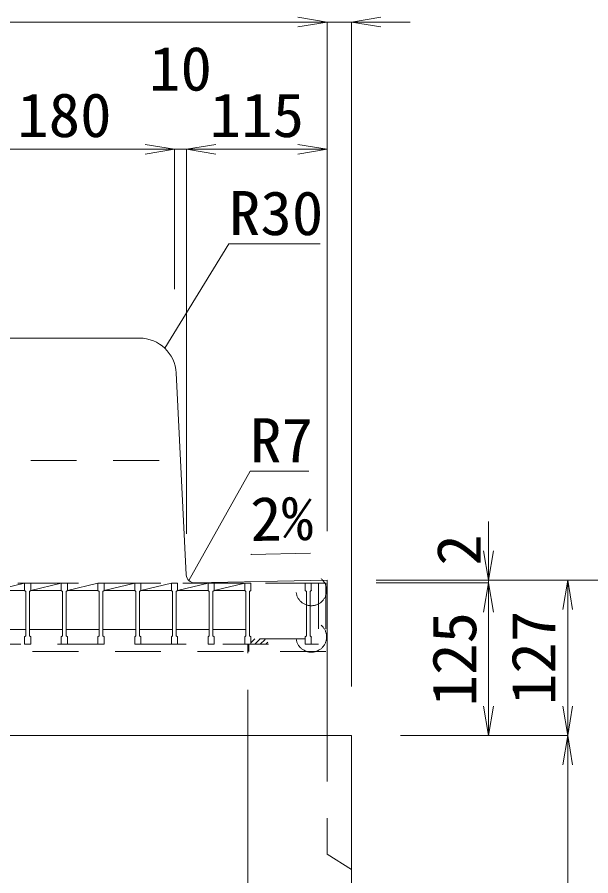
# Model space of a CAD drawing. Units: millimetres at full size; some dimension numbers follow another scale. Extents: x -734 to 58102, y 49499 to 87169.
# Drawn here: x 14771 to 15240, y 58019 to 58721 of the extents above; entities that cross this region are included whole.
import ezdxf
from ezdxf.enums import TextEntityAlignment as Align

# ---------------------------------------------------------------- set-up
doc = ezdxf.new("R2010")
doc.units = ezdxf.units.MM
doc.header["$LTSCALE"] = 50
doc.header["$PDMODE"] = 32
doc.header["$PDSIZE"] = 25
doc.linetypes.add('USER1', pattern=[1.35, 0.75, -0.6])
for name, color, linetype, lineweight in [('寸法線', 7, 'Continuous', 13), ('引出線', 4, 'Continuous', 13), ('本体', 2, 'Continuous', 20), ('ｸﾞﾚｰﾁﾝｸﾞ', 7, 'USER1', 9)]:
    doc.layers.add(name, color=color, linetype=linetype, lineweight=lineweight)
doc.styles.add('ＭＳ 明朝', font='')
doc.styles.get('ＭＳ 明朝').set_extended_font_data('MS Mincho')

# ---------------------------------------------------------------- blocks, each defined once
blk = doc.blocks.new('open_arrow')
at = {"color": 0, "linetype": 'Continuous', "lineweight": -2}
blk.add_lwpolyline([(7.5, 1.25), (0, 0), (7.5, -1.25)], dxfattribs=at)

msp = doc.modelspace()

# ---------------------------------------------------------------- hatches: boundary and pattern name
at = {"layer": 'ｸﾞﾚｰﾁﾝｸﾞ'}
h = msp.add_hatch(dxfattribs=at)
h.set_pattern_fill('USER', color=256, style=0, pattern_type=2)
h.set_pattern_definition([(45, (14095.99, 57891.57), (-2.24506, 2.24506), [37.5, -30])])
h.paths.add_polyline_path([(15006.5, 58213.05), (15006.5, 58208.55), (14987.5, 58208.55), (14962, 58208.55), (14962, 58213.05), (14987.5, 58213.05)])

# ---------------------------------------------------------------- linework, layer by layer
at = {"layer": '寸法線'}
for p, q in [((14594.5, 58717.29), (15024.5, 58717.29)), ((14976.5, 58717.29), (15092.5, 58717.29)), ((15024.5, 58300.87), (15024.5, 58717.29)), ((15024.5, 58300.87), (15024.5, 58717.29)), ((15044.5, 58173.87), (15044.5, 58717.29)), ((14719.5, 58613.25), (14899.5, 58613.25)), ((14851.5, 58613.25), (14957.5, 58613.25)), ((14899.5, 58498.87), (14899.5, 58613.25)), ((14899.5, 58498.87), (14899.5, 58613.25)), ((14909.5, 58298.87), (14909.5, 58613.25)), ((14909.5, 58613.25), (15024.5, 58613.25)), ((14909.5, 58298.87), (14909.5, 58613.25)), ((15024.5, 58300.87), (15024.5, 58613.25)), ((15156.43, 58308.85), (15156.43, 58210.85)), ((15064.52, 58260.85), (15301.49, 58260.85)), ((15064.52, 58260.85), (15156.43, 58260.85)), ((15064.52, 58260.85), (15221.23, 58260.85)), ((15064.52, 58258.85), (15156.43, 58258.85)), ((15064.52, 58258.85), (15156.43, 58258.85)), ((15156.43, 58258.85), (15156.43, 58133.85)), ((15221.23, 58260.85), (15221.23, 58133.85)), ((15084.52, 58133.85), (15221.23, 58133.85)), ((15084.52, 58133.85), (15156.43, 58133.85)), ((15084.52, 58133.85), (15221.23, 58133.85)), ((15221.23, 58133.85), (15221.23, 56783.85))]:
    msp.add_line(p, q, dxfattribs=at)
at = {"layer": '引出線'}
for points in [[(14891.64, 58450.59), (14944.1, 58535.92), (15018.77, 58535.92)], [(14911.39, 58260.57), (14961.42, 58350.17), (15009.35, 58350.17)], [(14962.15, 58282.03), (15010.86, 58283.01), (14962.12, 58282.03)]]:
    msp.add_lwpolyline(points, dxfattribs=at)
at = {"layer": '本体'}
for p, q in [((14747.85, 58458.85), (14871.15, 58458.85)), ((14909.18, 58265.34), (14900.92, 58430.49)), ((15024.5, 58260.85), (14916.31, 58258.69)), ((15024.5, 58260.85), (15024.5, 58133.85)), ((15044.5, 58133.85), (14574.5, 58133.85)), ((14959.5, 57604.38), (14959.5, 58133.85)), ((15044.5, 56783.85), (15044.5, 58133.85))]:
    msp.add_line(p, q, dxfattribs=at)
at = {"layer": '本体', "linetype": 'USER1', "lineweight": 9}
for p, q in [((14714.5, 58358.85), (14904.5, 58358.85)), ((14959.5, 58133.85), (14959.5, 58208.85)), ((15024.51, 58133.85), (15024.51, 58036.85)), ((15044.51, 58024.35), (15024.51, 58036.85))]:
    msp.add_line(p, q, dxfattribs=at)
at = {"layer": '本体'}
for centre, radius, start, end in [((14870.96, 58428.85), 30, 2.8624, 90), ((14916.17, 58265.69), 7, 182.86258, 271.1457)]:
    msp.add_arc(centre, radius, start, end, dxfattribs=at)
at = {"layer": 'ｸﾞﾚｰﾁﾝｸﾞ'}
for p, q in [((15023.5, 58258.55), (14595.5, 58258.55)), ((15011.5, 58258.55), (14607.5, 58258.55)), ((14752, 58252.55), (14777, 58258.55)), ((14777, 58258.55), (14782, 58258.55)), ((14777, 58258.55), (14777, 58252.55)), ((14777, 58258.55), (14782, 58258.55)), ((14777, 58258.55), (14777, 58252.55)), ((14777, 58258.55), (14782, 58258.55)), ((14777, 58258.55), (14777, 58252.55)), ((14782, 58252.55), (14807, 58258.55)), ((14782, 58258.55), (14782, 58252.55)), ((14782, 58258.55), (14782, 58252.55)), ((14782, 58258.55), (14782, 58252.55)), ((14807, 58258.55), (14812, 58258.55)), ((14807, 58258.55), (14807, 58252.55)), ((14807, 58258.55), (14812, 58258.55)), ((14807, 58258.55), (14807, 58252.55)), ((14807, 58258.55), (14812, 58258.55)), ((14807, 58258.55), (14807, 58252.55)), ((14812, 58252.55), (14837, 58258.55)), ((14812, 58258.55), (14812, 58252.55)), ((14812, 58258.55), (14812, 58252.55)), ((14812, 58258.55), (14812, 58252.55)), ((14837, 58258.55), (14842, 58258.55)), ((14837, 58258.55), (14842, 58258.55)), ((14837, 58258.55), (14842, 58258.55)), ((14837, 58258.55), (14837, 58252.55)), ((14837, 58258.55), (14837, 58252.55)), ((14837, 58258.55), (14837, 58252.55)), ((14842, 58258.55), (14842, 58252.55)), ((14842, 58258.55), (14842, 58252.55)), ((14842, 58258.55), (14842, 58252.55)), ((14842, 58252.55), (14867, 58258.55)), ((14867, 58258.55), (14872, 58258.55)), ((14867, 58258.55), (14872, 58258.55)), ((14867, 58258.55), (14872, 58258.55)), ((14867, 58258.55), (14867, 58252.55)), ((14867, 58258.55), (14867, 58252.55)), ((14867, 58258.55), (14867, 58252.55)), ((14872, 58258.55), (14872, 58252.55)), ((14872, 58258.55), (14872, 58252.55)), ((14872, 58258.55), (14872, 58252.55)), ((14872, 58252.55), (14897, 58258.55)), ((14897, 58258.55), (14902, 58258.55)), ((14897, 58258.55), (14902, 58258.55)), ((14897, 58258.55), (14902, 58258.55)), ((14897, 58258.55), (14897, 58252.55)), ((14897, 58258.55), (14897, 58252.55)), ((14897, 58258.55), (14897, 58252.55)), ((14902, 58258.55), (14902, 58252.55)), ((14902, 58258.55), (14902, 58252.55)), ((14902, 58258.55), (14902, 58252.55)), ((14902, 58252.55), (14927, 58258.55)), ((14927, 58258.55), (14932, 58258.55)), ((14927, 58258.55), (14932, 58258.55)), ((14927, 58258.55), (14932, 58258.55)), ((14927, 58258.55), (14927, 58252.55)), ((14927, 58258.55), (14927, 58252.55)), ((14927, 58258.55), (14927, 58252.55)), ((14932, 58258.55), (14932, 58252.55)), ((14932, 58258.55), (14932, 58252.55)), ((14932, 58258.55), (14932, 58252.55)), ((14932, 58252.55), (14957, 58258.55)), ((14957, 58258.55), (14962, 58258.55)), ((14957, 58258.55), (14962, 58258.55)), ((14957, 58258.55), (14962, 58258.55)), ((14957, 58258.55), (14957, 58252.55)), ((14957, 58258.55), (14957, 58252.55)), ((14957, 58258.55), (14957, 58252.55)), ((14962, 58258.55), (14962, 58252.55)), ((14962, 58258.55), (14962, 58252.55)), ((14962, 58258.55), (14962, 58252.55)), ((14987, 58258.55), (14992, 58258.55)), ((14987, 58258.55), (14992, 58258.55)), ((14987, 58258.55), (14992, 58258.55)), ((15006.5, 58258.55), (15011.5, 58258.55)), ((15006.5, 58258.55), (15006.5, 58252.55)), ((15006.5, 58258.55), (15011.5, 58258.55)), ((15006.5, 58258.55), (15006.5, 58252.55)), ((15006.5, 58258.55), (15011.5, 58258.55)), ((15006.5, 58258.55), (15006.5, 58252.55)), ((15011.5, 58252.55), (15011.5, 58258.55)), ((15011.5, 58258.55), (15011.5, 58252.55)), ((15011.5, 58258.55), (15011.5, 58252.55)), ((15011.5, 58258.55), (15011.5, 58252.55)), ((15011.5, 58258.55), (15011.5, 58252.55)), ((15011.5, 58258.55), (15011.5, 58252.55)), ((15011.5, 58258.55), (15011.5, 58252.55)), ((15017.5, 58258.55), (15017.5, 58208.55)), ((15023.5, 58258.55), (15023.5, 58202.55)), ((14752, 58252.55), (14777, 58252.55)), ((14777, 58252.55), (14778, 58251.55)), ((14777, 58252.55), (14778, 58251.55)), ((14777, 58252.55), (14778, 58251.55)), ((14778, 58251.55), (14778, 58215.55)), ((14778, 58251.55), (14778, 58215.55)), ((14778, 58251.55), (14778, 58215.55)), ((14782, 58252.55), (14781, 58251.55)), ((14782, 58252.55), (14781, 58251.55)), ((14782, 58252.55), (14781, 58251.55)), ((14781, 58251.55), (14781, 58215.55)), ((14781, 58251.55), (14781, 58215.55)), ((14781, 58251.55), (14781, 58215.55)), ((14782, 58252.55), (14807, 58252.55)), ((14807, 58252.55), (14808, 58251.55)), ((14807, 58252.55), (14808, 58251.55)), ((14807, 58252.55), (14808, 58251.55)), ((14808, 58251.55), (14808, 58215.55)), ((14808, 58251.55), (14808, 58215.55)), ((14808, 58251.55), (14808, 58215.55)), ((14812, 58252.55), (14811, 58251.55)), ((14812, 58252.55), (14811, 58251.55)), ((14812, 58252.55), (14811, 58251.55)), ((14811, 58251.55), (14811, 58215.55)), ((14811, 58251.55), (14811, 58215.55)), ((14811, 58251.55), (14811, 58215.55)), ((14812, 58252.55), (14837, 58252.55)), ((14837, 58252.55), (14838, 58251.55)), ((14837, 58252.55), (14838, 58251.55)), ((14837, 58252.55), (14838, 58251.55)), ((14838, 58251.55), (14838, 58215.55)), ((14838, 58251.55), (14838, 58215.55)), ((14838, 58251.55), (14838, 58215.55)), ((14842, 58252.55), (14841, 58251.55)), ((14842, 58252.55), (14841, 58251.55)), ((14842, 58252.55), (14841, 58251.55)), ((14841, 58251.55), (14841, 58215.55)), ((14841, 58251.55), (14841, 58215.55)), ((14841, 58251.55), (14841, 58215.55)), ((14842, 58252.55), (14867, 58252.55)), ((14867, 58252.55), (14868, 58251.55)), ((14867, 58252.55), (14868, 58251.55)), ((14867, 58252.55), (14868, 58251.55)), ((14868, 58251.55), (14868, 58215.55)), ((14868, 58251.55), (14868, 58215.55)), ((14868, 58251.55), (14868, 58215.55)), ((14872, 58252.55), (14871, 58251.55)), ((14872, 58252.55), (14871, 58251.55)), ((14872, 58252.55), (14871, 58251.55)), ((14871, 58251.55), (14871, 58215.55)), ((14871, 58251.55), (14871, 58215.55)), ((14871, 58251.55), (14871, 58215.55)), ((14872, 58252.55), (14897, 58252.55)), ((14897, 58252.55), (14898, 58251.55)), ((14897, 58252.55), (14898, 58251.55)), ((14897, 58252.55), (14898, 58251.55)), ((14898, 58251.55), (14898, 58215.55)), ((14898, 58251.55), (14898, 58215.55)), ((14898, 58251.55), (14898, 58215.55)), ((14902, 58252.55), (14901, 58251.55)), ((14902, 58252.55), (14901, 58251.55)), ((14902, 58252.55), (14901, 58251.55)), ((14901, 58251.55), (14901, 58215.55)), ((14901, 58251.55), (14901, 58215.55)), ((14901, 58251.55), (14901, 58215.55)), ((14902, 58252.55), (14927, 58252.55)), ((14927, 58252.55), (14928, 58251.55)), ((14927, 58252.55), (14928, 58251.55)), ((14927, 58252.55), (14928, 58251.55)), ((14928, 58251.55), (14928, 58215.55)), ((14928, 58251.55), (14928, 58215.55)), ((14928, 58251.55), (14928, 58215.55)), ((14932, 58252.55), (14931, 58251.55)), ((14932, 58252.55), (14931, 58251.55)), ((14932, 58252.55), (14931, 58251.55)), ((14931, 58251.55), (14931, 58215.55)), ((14931, 58251.55), (14931, 58215.55)), ((14931, 58251.55), (14931, 58215.55)), ((14932, 58252.55), (14957, 58252.55)), ((14957, 58252.55), (14958, 58251.55)), ((14957, 58252.55), (14958, 58251.55)), ((14957, 58252.55), (14958, 58251.55)), ((14958, 58251.55), (14958, 58215.55)), ((14958, 58251.55), (14958, 58215.55)), ((14958, 58251.55), (14958, 58215.55)), ((14962, 58252.55), (14961, 58251.55)), ((14962, 58252.55), (14961, 58251.55)), ((14962, 58252.55), (14961, 58251.55)), ((14961, 58251.55), (14961, 58215.55)), ((14961, 58251.55), (14961, 58215.55)), ((14961, 58251.55), (14961, 58215.55)), ((15006.5, 58252.55), (15007.5, 58251.55)), ((15006.5, 58252.55), (15007.5, 58251.55)), ((15006.5, 58252.55), (15007.5, 58251.55)), ((15007.5, 58251.55), (15007.5, 58215.55)), ((15007.5, 58251.55), (15007.5, 58215.55)), ((15007.5, 58251.55), (15007.5, 58215.55)), ((15011.5, 58252.55), (15010.5, 58251.55)), ((15011.5, 58252.55), (15010.5, 58251.55)), ((15011.5, 58252.55), (15010.5, 58251.55)), ((15010.5, 58251.55), (15010.5, 58215.55)), ((15010.5, 58251.55), (15010.5, 58215.55)), ((15010.5, 58251.55), (15010.5, 58215.55)), ((14751, 58220.55), (14778, 58220.55)), ((14781, 58220.55), (14808, 58220.55)), ((14811, 58220.55), (14838, 58220.55)), ((14841, 58220.55), (14868, 58220.55)), ((14871, 58220.55), (14898, 58220.55)), ((14901, 58220.55), (14928, 58220.55)), ((14931, 58220.55), (14958, 58220.55)), ((14777, 58214.55), (14778, 58215.55)), ((14777, 58214.55), (14778, 58215.55)), ((14777, 58214.55), (14778, 58215.55)), ((14777, 58208.55), (14777, 58214.55)), ((14777, 58208.55), (14777, 58214.55)), ((14777, 58208.55), (14777, 58214.55)), ((14782, 58214.55), (14781, 58215.55)), ((14782, 58214.55), (14781, 58215.55)), ((14782, 58214.55), (14781, 58215.55)), ((14782, 58208.55), (14782, 58214.55)), ((14782, 58208.55), (14782, 58214.55)), ((14782, 58208.55), (14782, 58214.55)), ((14807, 58214.55), (14808, 58215.55)), ((14807, 58214.55), (14808, 58215.55)), ((14807, 58214.55), (14808, 58215.55)), ((14807, 58208.55), (14807, 58214.55)), ((14807, 58208.55), (14807, 58214.55)), ((14807, 58208.55), (14807, 58214.55)), ((14812, 58214.55), (14811, 58215.55)), ((14812, 58214.55), (14811, 58215.55)), ((14812, 58214.55), (14811, 58215.55)), ((14812, 58208.55), (14812, 58214.55)), ((14812, 58208.55), (14812, 58214.55)), ((14812, 58208.55), (14812, 58214.55)), ((14837, 58214.55), (14838, 58215.55)), ((14837, 58214.55), (14838, 58215.55)), ((14837, 58214.55), (14838, 58215.55)), ((14837, 58208.55), (14837, 58214.55)), ((14837, 58208.55), (14837, 58214.55)), ((14837, 58208.55), (14837, 58214.55)), ((14842, 58214.55), (14841, 58215.55)), ((14842, 58214.55), (14841, 58215.55)), ((14842, 58214.55), (14841, 58215.55)), ((14842, 58208.55), (14842, 58214.55)), ((14842, 58208.55), (14842, 58214.55)), ((14842, 58208.55), (14842, 58214.55)), ((14867, 58214.55), (14868, 58215.55)), ((14867, 58214.55), (14868, 58215.55)), ((14867, 58214.55), (14868, 58215.55)), ((14867, 58208.55), (14867, 58214.55)), ((14867, 58208.55), (14867, 58214.55)), ((14867, 58208.55), (14867, 58214.55)), ((14872, 58214.55), (14871, 58215.55)), ((14872, 58214.55), (14871, 58215.55)), ((14872, 58214.55), (14871, 58215.55)), ((14872, 58208.55), (14872, 58214.55)), ((14872, 58208.55), (14872, 58214.55)), ((14872, 58208.55), (14872, 58214.55)), ((14897, 58214.55), (14898, 58215.55)), ((14897, 58214.55), (14898, 58215.55)), ((14897, 58214.55), (14898, 58215.55)), ((14897, 58208.55), (14897, 58214.55)), ((14897, 58208.55), (14897, 58214.55)), ((14897, 58208.55), (14897, 58214.55)), ((14902, 58214.55), (14901, 58215.55)), ((14902, 58214.55), (14901, 58215.55)), ((14902, 58214.55), (14901, 58215.55)), ((14902, 58208.55), (14902, 58214.55)), ((14902, 58208.55), (14902, 58214.55)), ((14902, 58208.55), (14902, 58214.55)), ((14927, 58214.55), (14928, 58215.55)), ((14927, 58214.55), (14928, 58215.55)), ((14927, 58214.55), (14928, 58215.55)), ((14927, 58208.55), (14927, 58214.55)), ((14927, 58208.55), (14927, 58214.55)), ((14927, 58208.55), (14927, 58214.55)), ((14932, 58214.55), (14931, 58215.55)), ((14932, 58214.55), (14931, 58215.55)), ((14932, 58214.55), (14931, 58215.55)), ((14932, 58208.55), (14932, 58214.55)), ((14932, 58208.55), (14932, 58214.55)), ((14932, 58208.55), (14932, 58214.55)), ((14957, 58214.55), (14958, 58215.55)), ((14957, 58214.55), (14958, 58215.55)), ((14957, 58214.55), (14958, 58215.55)), ((14957, 58208.55), (14957, 58214.55)), ((14957, 58208.55), (14957, 58214.55)), ((14957, 58208.55), (14957, 58214.55)), ((14962, 58214.55), (14961, 58215.55)), ((14962, 58214.55), (14961, 58215.55)), ((14962, 58214.55), (14961, 58215.55)), ((14962, 58208.55), (14962, 58214.55)), ((14962, 58208.55), (14962, 58214.55)), ((14962, 58208.55), (14962, 58214.55)), ((15006.5, 58213.05), (14962, 58213.05)), ((15006.5, 58214.55), (15007.5, 58215.55)), ((15006.5, 58214.55), (15007.5, 58215.55)), ((15006.5, 58214.55), (15007.5, 58215.55)), ((15006.5, 58208.55), (15006.5, 58214.55)), ((15006.5, 58208.55), (15006.5, 58214.55)), ((15006.5, 58208.55), (15006.5, 58214.55)), ((15011.5, 58214.55), (15010.5, 58215.55)), ((15011.5, 58214.55), (15010.5, 58215.55)), ((15011.5, 58214.55), (15010.5, 58215.55)), ((15011.5, 58208.55), (15011.5, 58214.55)), ((15011.5, 58208.55), (15011.5, 58214.55)), ((15011.5, 58208.55), (15011.5, 58214.55)), ((15011.5, 58208.55), (15011.5, 58214.55)), ((15011.5, 58208.55), (15011.5, 58214.55)), ((15011.5, 58208.55), (15011.5, 58214.55)), ((14601.5, 58208.55), (15017.5, 58208.55)), ((14777, 58208.55), (14782, 58208.55)), ((14777, 58208.55), (14782, 58208.55)), ((14777, 58208.55), (14782, 58208.55)), ((14807, 58208.55), (14812, 58208.55)), ((14807, 58208.55), (14812, 58208.55)), ((14807, 58208.55), (14812, 58208.55)), ((14837, 58208.55), (14842, 58208.55)), ((14837, 58208.55), (14842, 58208.55)), ((14837, 58208.55), (14842, 58208.55)), ((14867, 58208.55), (14872, 58208.55)), ((14867, 58208.55), (14872, 58208.55)), ((14867, 58208.55), (14872, 58208.55)), ((14897, 58208.55), (14902, 58208.55)), ((14897, 58208.55), (14902, 58208.55)), ((14897, 58208.55), (14902, 58208.55)), ((14927, 58208.55), (14932, 58208.55)), ((14927, 58208.55), (14932, 58208.55)), ((14927, 58208.55), (14932, 58208.55)), ((14957, 58208.55), (14962, 58208.55)), ((14957, 58208.55), (14962, 58208.55)), ((14957, 58208.55), (14962, 58208.55)), ((14960.5, 58208.55), (14960.5, 58202.55)), ((15006.5, 58208.55), (15011.5, 58208.55)), ((15006.5, 58208.55), (15011.5, 58208.55)), ((15006.5, 58208.55), (15011.5, 58208.55)), ((15023.5, 58202.55), (14595.5, 58202.55))]:
    msp.add_line(p, q, dxfattribs=at)
for p in [(15011.5, 58252.55), (15011.5, 58214.55)]:
    msp.add_point(p, dxfattribs=at)

# ---------------------------------------------------------------- block references
at = {"layer": '寸法線', "xscale": 3.2, "yscale": 3.2}
for p, rotation in [((15024.5, 58717.29), 180), ((15024.5, 58717.29), 180), ((14899.5, 58613.25), 180), ((14899.5, 58613.25), 180), ((15024.5, 58613.25), 180), ((15156.43, 58260.85), 90), ((15156.43, 58258.85), 270), ((15156.43, 58258.85), 270), ((15221.23, 58260.85), 270), ((15156.43, 58133.85), 90), ((15221.23, 58133.85), 90), ((15221.23, 58133.85), 270)]:
    msp.add_blockref('open_arrow', p, dxfattribs=dict(at, rotation=rotation))
for p in [(15044.5, 58717.29), (14909.5, 58613.25), (14909.5, 58613.25)]:
    msp.add_blockref('open_arrow', p, dxfattribs=at)
at = {"layer": '引出線', "xscale": 0.0533, "yscale": 0.0533}
for p, rotation in [((14891.64, 58450.59), 58.4), ((14962.15, 58282.03), 1.1), ((14911.39, 58260.57), 60.8)]:
    msp.add_blockref('open_arrow', p, dxfattribs=dict(at, rotation=rotation))

# ---------------------------------------------------------------- texts
at = {"layer": '寸法線', "style": 'ＭＳ 明朝', "width": 1.05}
for s, p in [('10', (14904.5, 58679.25)), ('180', (14809.5, 58641.27)), ('115', (14967, 58641.27))]:
    msp.add_text(s, height=36.03, dxfattribs=at).set_placement(p, align=Align.MIDDLE_CENTER)
for s, p in [('2', (15132.15, 58285.63)), ('125', (15128.41, 58196.35)), ('127', (15193.21, 58197.35))]:
    msp.add_text(s, height=36.03, rotation=90, dxfattribs=at).set_placement(p, align=Align.MIDDLE_CENTER)
at = {"layer": '引出線', "style": 'ＭＳ 明朝', "width": 1.05}
for s, p in [('R30', (14944.1, 58579.12)), ('R7', (14961.42, 58393.37))]:
    msp.add_text(s, height=36.03, dxfattribs=at).set_placement(p, align=Align.TOP_LEFT)
msp.add_text('2%', height=36.03, rotation=1.146, dxfattribs=at).set_placement((14961.18, 58328.93), align=Align.TOP_LEFT)

doc.saveas('drawing.dxf')
